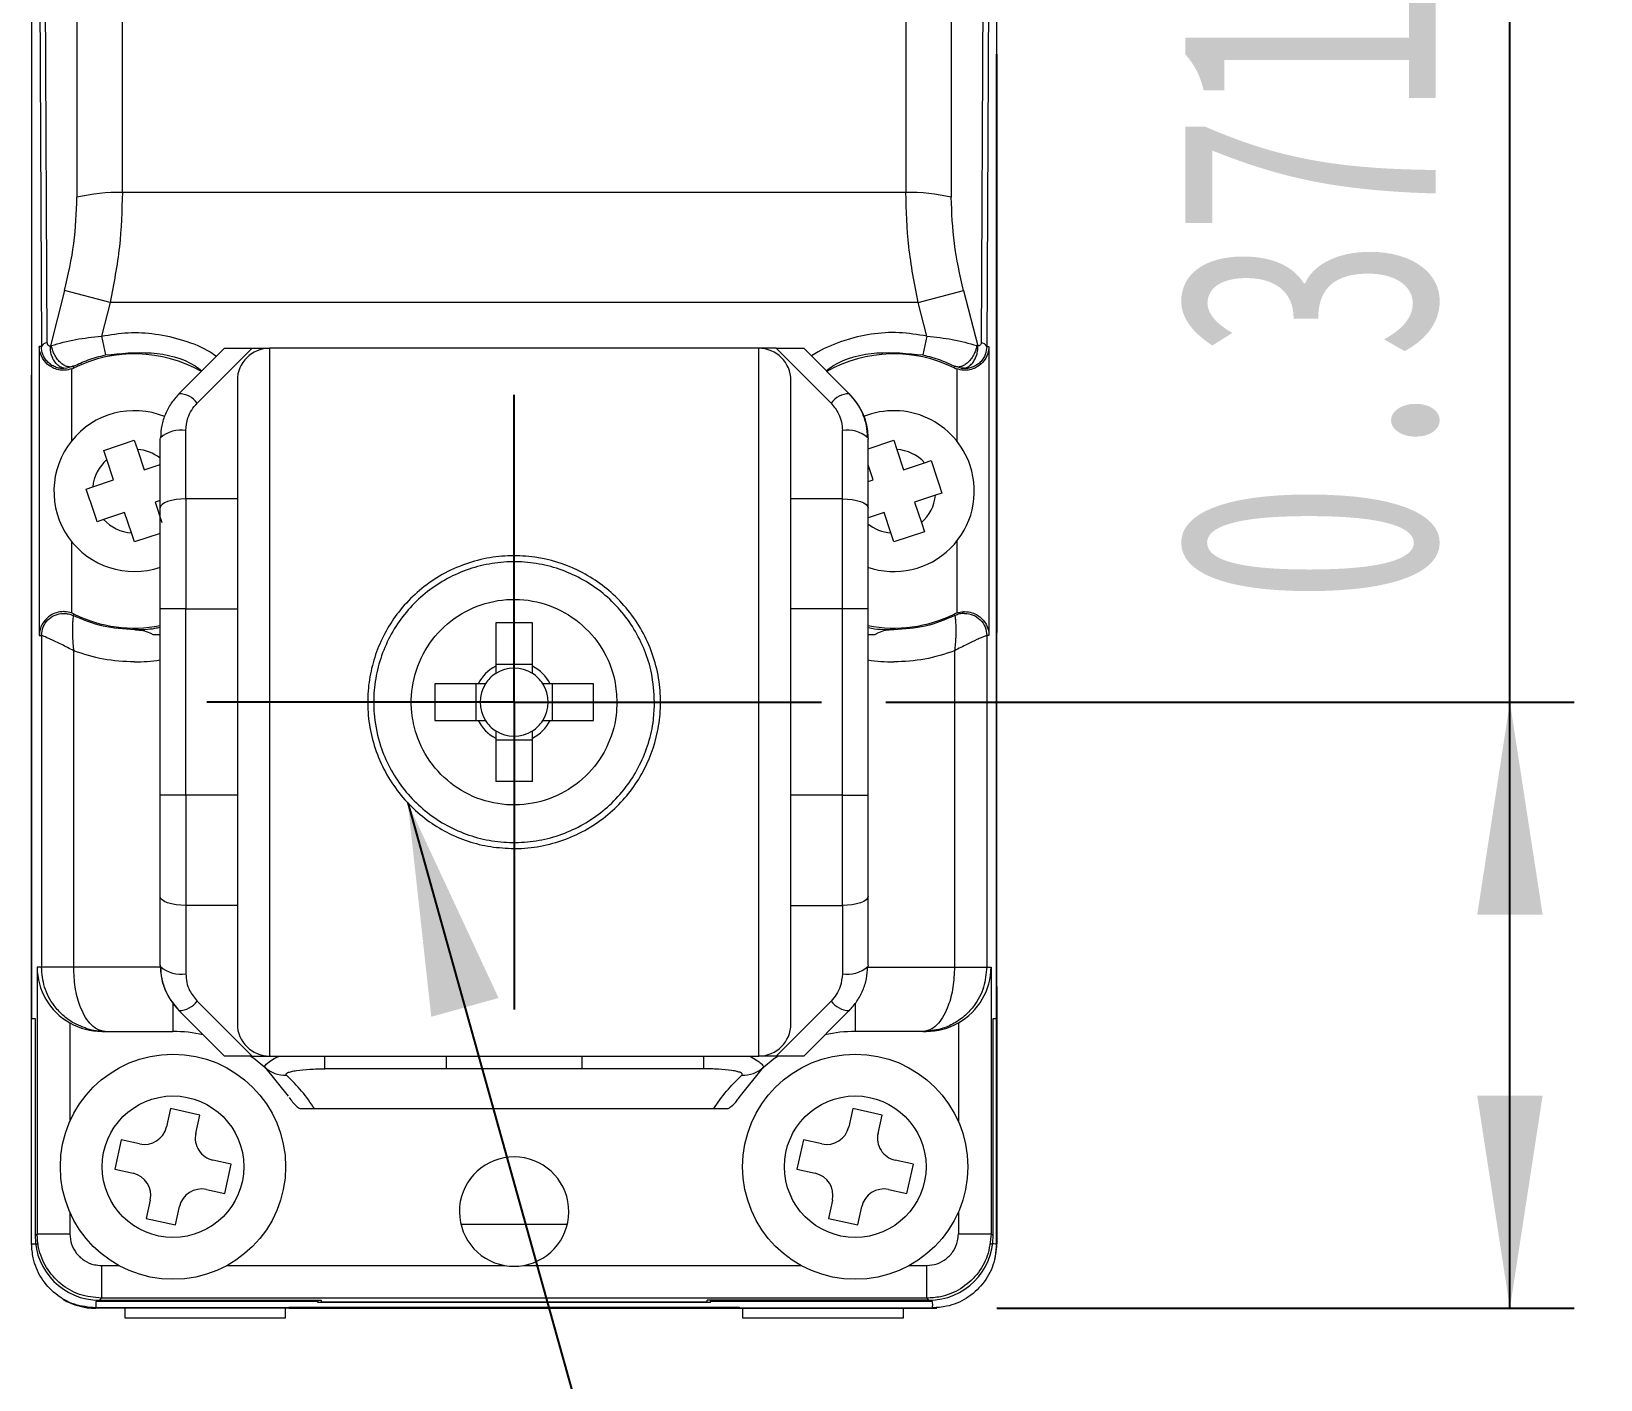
# Paper-space layout '시트2-ENG' of a CAD drawing. Header units: inches. Extents: x 0.2 to 16.3, y 0.2 to 11.5.
# Drawn here: x 1.927 to 2.887, y 6.693 to 7.518 of the extents above; entities that cross this region are included whole.
import ezdxf

# ---------------------------------------------------------------- set-up
doc = ezdxf.new("R2010")
doc.units = ezdxf.units.IN
doc.header["$MEASUREMENT"] = 0
doc.linetypes.add('CENTERX2', pattern=[0.8, 0.5, -0.1, 0.1, -0.1])
doc.layers.add('CENTER_LINE', color=7, linetype='CENTERX2')
doc.styles.add('SLDTEXTSTYLE0', font='TXT', dxfattribs={"width": 0.7})
doc.dimstyles.new('SLDDIMSTYLE10', dxfattribs={"dimtxt": 0.15748, "dimasz": 0.13, "dimexe": 0, "dimexo": 0.0625, "dimgap": 0.03937, "dimtad": 0, "dimtih": 1, "dimtoh": 1, "dimdec": 3, "dimrnd": 1e-09, "dimdsep": 46, "dimtxsty": 'SLDTEXTSTYLE0', "dimsah": 1, "dimcen": 0, "dimadec": 0, "dimazin": 2, "dimtol": 1, "dimtp": 0.003937, "dimtm": 0.003937, "dimtfac": 1, "dimtdec": 3, "dimtmove": 0, "dimatfit": 3, "dimfxl": 1, "dimfrac": 2, "dimtolj": 1, "dimarcsym": 0})
doc.dimstyles.new('SLDDIMSTYLE2', dxfattribs={"dimtxt": 0.15748, "dimasz": 0.13, "dimexe": 0, "dimexo": 0.0625, "dimgap": 0.03937, "dimtad": 1, "dimdec": 3, "dimrnd": 1e-09, "dimdsep": 46, "dimtxsty": 'SLDTEXTSTYLE0', "dimsah": 1, "dimcen": 0.09, "dimadec": 0, "dimazin": 2, "dimtfac": 1, "dimtdec": 3, "dimtofl": 0, "dimtmove": 0, "dimatfit": 3, "dimfxl": 1, "dimfrac": 2, "dimtolj": 1, "dimtzin": 12, "dimarcsym": 0})
doc.dimstyles.new('SLDDIMSTYLE7', dxfattribs={"dimtxt": 0.18, "dimasz": 0.13, "dimexe": 0, "dimexo": 0.0625, "dimgap": 0, "dimtad": 0, "dimtih": 1, "dimtoh": 1, "dimdec": 0, "dimrnd": 1e-09, "dimzin": 0, "dimdsep": 46, "dimtxsty": 'Standard', "dimsah": 1, "dimcen": 0.09, "dimadec": 0, "dimazin": 0, "dimtfac": 0.13, "dimtdec": 0, "dimtofl": 0, "dimtmove": 0, "dimatfit": 3, "dimfxl": 1, "dimfrac": 2, "dimtolj": 1, "dimtzin": 0, "dimarcsym": 0})

# ---------------------------------------------------------------- blocks, each defined once
blk = doc.blocks.new('_D_30')
at = {"layer": 'CENTER_LINE'}
for p, q in [((4.1395, 8.77803), (2.36289, 8.77803)), ((4.32366, 7.1763), (4.1395, 8.77803)), ((4.3394, 7.03941), (4.32366, 7.1763)), ((4.3394, 7.03941), (4.36796, 6.79105))]:
    blk.add_line(p, q, dxfattribs=at)
for points in [[(4.32366, 7.1763), (4.32868, 7.30774), (4.28894, 7.30317)], [(4.3394, 7.03941), (4.33438, 6.90798), (4.37412, 6.91255)]]:
    blk.add_solid(points, dxfattribs=at)
at = {"layer": 'CENTER_LINE', "attachment_point": 1, "style": 'SLDTEXTSTYLE0'}
for s, insert, char_height in [('%%c', (2.36289, 8.98103), 0.15748), ('0.138', (2.53722, 8.98103), 0.15748), ('HOLE', (3.58532, 8.98103), 0.15748), ('±0.004', (3.08118, 8.92794), 0.110236)]:
    blk.add_mtext(s, dxfattribs=dict(at, insert=insert, char_height=char_height))
blk = doc.blocks.new('_D_42')
at = {"layer": 'CENTER_LINE'}
for p, q in [((2.83118, 7.10786), (2.83118, 7.6508)), ((2.44942, 7.10786), (2.87055, 7.10786)), ((2.83118, 6.73699), (2.83118, 7.10786)), ((2.51733, 6.73699), (2.87055, 6.73699))]:
    blk.add_line(p, q, dxfattribs=at)
for points in [[(2.83118, 7.10786), (2.81118, 6.97786), (2.85118, 6.97786)], [(2.83118, 6.73699), (2.85118, 6.86699), (2.81118, 6.86699)]]:
    blk.add_solid(points, dxfattribs=at)
at = {"layer": 'CENTER_LINE', "insert": (2.62818, 7.16786), "char_height": 0.15748, "attachment_point": 1, "rotation": 90, "style": 'SLDTEXTSTYLE0'}
blk.add_mtext('0.371', dxfattribs=at)
blk = doc.blocks.new('SW_CENTERMARKSYMBOL_10')
at = {"layer": 'CENTER_LINE', "color": 0}
for p, q in [((0, 0.09843), (0, 0.18799)), ((0, 0), (0, 0.09843)), ((-0.09843, 0), (-0.18799, 0)), ((0, 0), (-0.09843, 0)), ((0, 0), (0, -0.09843)), ((0, 0), (0.09843, 0)), ((0.09843, 0), (0.18799, 0)), ((0, -0.09843), (0, -0.18799))]:
    blk.add_line(p, q, dxfattribs=at)

psp = doc.layouts.new('시트2-ENG')

# ---------------------------------------------------------------- linework, layer by layer
at = {"color": 7, "linetype": 'Continuous', "lineweight": 18}
for p, q in [((1.92678, 7.74495), (1.92678, 7.30795)), ((1.92712, 6.91425), (1.92712, 7.65038)), ((1.98246, 7.41973), (1.98246, 7.6538)), ((2.46165, 7.65379), (2.46165, 7.41973)), ((1.9314, 7.64259), (1.93291, 7.32547)), ((1.93637, 7.32763), (1.93487, 7.6447)), ((1.9546, 7.64979), (1.95462, 7.41674)), ((2.4895, 7.64979), (2.48949, 7.41674)), ((2.50924, 7.6447), (2.50774, 7.32763)), ((2.51271, 7.64259), (2.5112, 7.32547)), ((2.51733, 7.50431), (2.51733, 7.57283)), ((2.51733, 7.50431), (2.51712, 7.50431)), ((2.51712, 6.91425), (2.51712, 7.50431)), ((2.51733, 7.50431), (2.51733, 7.30795)), ((2.46165, 7.41973), (1.98246, 7.41973)), ((1.9471, 7.35968), (1.93837, 7.32595)), ((1.97494, 7.35248), (1.9471, 7.35968)), ((2.46916, 7.35248), (2.497, 7.35968)), ((2.497, 7.35968), (2.50573, 7.32595)), ((1.97494, 7.35248), (1.9696, 7.33183)), ((2.46916, 7.35248), (1.97494, 7.35248)), ((2.47451, 7.33183), (2.46916, 7.35248)), ((1.93291, 7.32547), (1.93159, 7.32547)), ((1.93159, 7.32547), (1.93159, 7.14869)), ((1.93837, 7.32595), (1.93904, 7.32606)), ((1.9696, 7.33183), (1.97206, 7.32028)), ((2.04489, 7.32439), (2.01705, 7.29655)), ((2.02819, 7.2908), (2.06177, 7.32439)), ((2.04489, 7.32439), (2.06177, 7.32439)), ((2.06177, 7.32439), (2.07245, 7.32439)), ((2.07245, 7.32439), (2.07245, 6.89132)), ((2.37166, 7.32439), (2.07245, 7.32439)), ((2.37166, 6.89132), (2.37166, 7.32439)), ((2.38233, 7.32439), (2.37166, 7.32439)), ((2.41592, 7.2908), (2.38233, 7.32439)), ((2.38233, 7.32439), (2.39922, 7.32439)), ((2.39922, 7.32439), (2.42706, 7.29655)), ((2.47451, 7.33183), (2.47205, 7.32028)), ((2.50573, 7.32595), (2.50507, 7.32606)), ((2.5112, 7.32547), (2.51251, 7.32547)), ((2.51251, 7.32547), (2.51251, 7.14869)), ((1.92678, 7.30795), (1.92712, 7.30795)), ((1.92678, 7.15038), (1.92678, 7.30786)), ((1.92678, 7.30786), (1.92712, 7.30786)), ((1.95241, 7.31334), (1.94854, 7.31211)), ((1.95286, 7.31242), (1.95241, 7.31334)), ((2.4917, 7.31334), (2.49125, 7.31242)), ((2.49557, 7.31211), (2.4917, 7.31334)), ((2.51712, 7.30795), (2.51733, 7.30795)), ((2.51712, 7.30786), (2.51733, 7.30786)), ((2.51733, 7.30786), (2.51733, 7.15038)), ((1.92678, 7.1485), (1.92678, 7.30401)), ((1.92678, 7.30401), (1.92712, 7.30401)), ((2.51733, 7.30401), (2.51712, 7.30401)), ((2.51733, 7.1485), (2.51733, 7.30401)), ((1.97105, 7.26186), (1.98971, 7.26812)), ((1.98971, 7.26812), (1.99159, 7.26252)), ((2.00552, 7.26871), (2.00577, 7.26967)), ((2.00552, 7.22681), (2.00552, 7.26871)), ((2.02127, 7.2322), (2.02127, 7.2741)), ((2.42284, 7.2322), (2.42284, 7.2741)), ((2.43834, 7.26967), (2.43859, 7.26871)), ((2.43859, 7.22681), (2.43859, 7.26871)), ((2.43859, 7.26285), (2.45428, 7.26812)), ((2.45428, 7.26812), (2.45616, 7.26252)), ((1.97293, 7.25626), (1.97105, 7.26186)), ((1.99159, 7.26252), (1.99576, 7.25009)), ((2.45616, 7.26252), (2.46033, 7.25009)), ((1.9771, 7.24383), (1.97293, 7.25626)), ((1.99576, 7.25009), (2.00552, 7.25336)), ((2.44166, 7.24383), (2.43859, 7.25299)), ((2.46033, 7.25009), (2.47312, 7.25438)), ((2.47312, 7.25438), (2.47709, 7.25571)), ((1.96033, 7.23821), (1.96431, 7.23954)), ((1.96431, 7.23954), (1.9771, 7.24383)), ((2.43859, 7.2428), (2.44166, 7.24383)), ((2.00552, 7.23119), (2.00244, 7.23015)), ((2.00244, 7.23015), (2.00661, 7.21772)), ((2.02127, 7.2322), (2.02127, 7.16487)), ((2.05276, 7.2322), (2.02127, 7.2322)), ((2.42284, 7.2322), (2.39135, 7.2322)), ((2.42284, 7.16487), (2.42284, 7.2322)), ((2.4798, 7.23444), (2.46701, 7.23015)), ((2.46701, 7.23015), (2.47118, 7.21772)), ((2.48377, 7.23578), (2.4798, 7.23444)), ((1.97099, 7.21961), (1.96702, 7.21827)), ((1.98378, 7.2239), (1.97099, 7.21961)), ((1.98795, 7.21147), (1.98378, 7.2239)), ((2.44835, 7.2239), (2.43859, 7.22062)), ((2.45252, 7.21147), (2.44835, 7.2239)), ((1.98983, 7.20587), (1.98795, 7.21147)), ((2.00552, 7.21113), (1.98983, 7.20587)), ((2.45439, 7.20587), (2.45252, 7.21147)), ((2.47306, 7.21213), (2.45439, 7.20587)), ((2.47118, 7.21772), (2.47306, 7.21213)), ((1.9524, 7.16081), (1.95286, 7.16174)), ((2.02127, 7.16487), (2.00552, 7.16487)), ((2.00552, 7.05085), (2.00552, 7.16487)), ((2.02127, 7.05085), (2.02127, 7.16487)), ((2.02127, 7.16487), (2.05276, 7.16487)), ((2.42284, 7.16487), (2.39135, 7.16487)), ((2.43859, 7.16487), (2.42284, 7.16487)), ((2.42284, 7.05085), (2.42284, 7.16487)), ((2.43859, 7.05085), (2.43859, 7.16487)), ((2.49125, 7.16174), (2.49171, 7.16081)), ((1.99038, 7.15215), (1.98977, 7.15215)), ((2.21079, 7.15639), (2.21079, 7.12982)), ((2.23331, 7.15639), (2.21079, 7.15639)), ((2.23331, 7.12982), (2.23331, 7.15639)), ((2.45434, 7.15215), (2.45373, 7.15215)), ((1.92678, 6.9359), (1.92678, 7.1485)), ((1.93159, 7.14869), (1.93297, 7.14869)), ((1.93297, 7.14869), (1.93297, 6.94574)), ((2.00114, 7.1492), (2.00552, 7.1492)), ((2.43859, 7.1492), (2.44297, 7.1492)), ((2.51114, 7.14869), (2.51114, 6.94574)), ((2.51251, 7.14869), (2.51114, 7.14869)), ((2.51733, 6.9359), (2.51733, 7.1485)), ((1.95265, 6.94574), (1.95265, 7.13927)), ((2.49144, 7.13927), (2.49146, 6.94574)), ((2.21079, 7.13116), (2.23331, 7.13116)), ((2.20009, 7.11912), (2.17352, 7.11912)), ((2.17352, 7.11912), (2.17352, 7.0966)), ((2.19875, 7.0966), (2.19875, 7.11912)), ((2.27059, 7.11912), (2.24402, 7.11912)), ((2.24536, 7.11912), (2.24536, 7.0966)), ((2.27059, 7.0966), (2.27059, 7.11912)), ((2.17352, 7.0966), (2.20009, 7.0966)), ((2.24402, 7.0966), (2.27059, 7.0966)), ((2.21079, 7.08589), (2.21079, 7.05933)), ((2.23331, 7.08455), (2.21079, 7.08455)), ((2.23331, 7.05933), (2.23331, 7.08589)), ((2.23331, 7.05933), (2.21079, 7.05933)), ((2.02127, 7.05085), (2.00552, 7.05085)), ((2.02127, 7.05085), (2.02127, 6.98352)), ((2.05276, 7.05085), (2.02127, 7.05085)), ((2.42284, 7.05085), (2.39135, 7.05085)), ((2.42284, 6.98352), (2.42284, 7.05085)), ((2.42284, 7.05085), (2.43859, 7.05085)), ((2.00552, 6.947), (2.00552, 6.9889)), ((2.43859, 6.947), (2.43859, 6.9889)), ((2.05276, 6.98352), (2.02127, 6.98352)), ((2.02127, 6.98352), (2.02127, 6.94161)), ((2.39135, 6.98352), (2.42284, 6.98352)), ((2.42284, 6.98352), (2.42284, 6.94161)), ((1.93297, 6.94574), (1.93028, 6.94574)), ((1.93028, 6.94574), (1.93028, 6.78251)), ((2.00577, 6.94604), (2.00552, 6.947)), ((2.43859, 6.947), (2.43834, 6.94604)), ((2.49146, 6.94574), (2.51114, 6.94574)), ((2.51114, 6.94574), (2.51382, 6.94574)), ((2.51382, 6.94574), (2.51382, 6.78251)), ((1.92678, 6.9359), (1.92678, 6.93384)), ((1.92678, 6.9359), (1.92692, 6.9359)), ((1.92692, 6.93384), (1.92678, 6.93384)), ((1.92678, 6.77636), (1.92678, 6.93384)), ((1.92692, 6.77645), (1.92692, 6.9359)), ((2.51719, 6.9359), (2.51733, 6.9359)), ((2.51719, 6.77645), (2.51719, 6.9359)), ((2.51719, 6.93384), (2.51733, 6.93384)), ((2.51733, 6.93384), (2.51733, 6.9359)), ((2.51733, 6.93384), (2.51733, 6.77636)), ((2.06177, 6.89132), (2.02819, 6.92491)), ((2.41592, 6.92491), (2.38233, 6.89132)), ((1.92712, 6.91425), (1.92905, 6.91425)), ((1.92905, 6.91425), (1.92905, 6.78127)), ((1.95031, 6.91165), (1.95031, 6.85131)), ((2.01705, 6.91916), (2.04489, 6.89132)), ((2.39922, 6.89132), (2.42706, 6.91916)), ((2.4938, 6.91165), (2.4938, 6.85131)), ((2.51506, 6.91425), (2.51712, 6.91425)), ((2.51506, 6.78127), (2.51506, 6.91425)), ((1.97, 6.90637), (1.972, 6.90637)), ((1.972, 6.90637), (2.01339, 6.90637)), ((2.47211, 6.90637), (2.43072, 6.90637)), ((2.47211, 6.90637), (2.47411, 6.90637)), ((2.06177, 6.89132), (2.04489, 6.89132)), ((2.06177, 6.89132), (2.07245, 6.89132)), ((2.06949, 6.88443), (2.08377, 6.8668)), ((2.07245, 6.89132), (2.37166, 6.89132)), ((2.18072, 6.88352), (2.10631, 6.88352)), ((2.18072, 6.88352), (2.18072, 6.89132)), ((2.26339, 6.88352), (2.18072, 6.88352)), ((2.26339, 6.89132), (2.26339, 6.88352)), ((2.3378, 6.88352), (2.26339, 6.88352)), ((2.35967, 6.86598), (2.37462, 6.88443)), ((2.38233, 6.89132), (2.37166, 6.89132)), ((2.39922, 6.89132), (2.38233, 6.89132)), ((2.01189, 6.85923), (2.0094, 6.84802)), ((2.02983, 6.85524), (2.01189, 6.85923)), ((2.02734, 6.84403), (2.02983, 6.85524)), ((2.09989, 6.85913), (2.34421, 6.85913)), ((2.42921, 6.85923), (2.42673, 6.84802)), ((2.44715, 6.85524), (2.42921, 6.85923)), ((2.44466, 6.84403), (2.44715, 6.85524)), ((1.98175, 6.84004), (1.97777, 6.8221)), ((1.99296, 6.83755), (1.98175, 6.84004)), ((2.39908, 6.84004), (2.39509, 6.8221)), ((2.41029, 6.83755), (2.39908, 6.84004)), ((2.04901, 6.82511), (2.0378, 6.8276)), ((2.04503, 6.80717), (2.04901, 6.82511)), ((2.46634, 6.82511), (2.45513, 6.8276)), ((2.46235, 6.80717), (2.46634, 6.82511)), ((1.97777, 6.8221), (1.98898, 6.81961)), ((2.39509, 6.8221), (2.4063, 6.81961)), ((2.03382, 6.80966), (2.04503, 6.80717)), ((2.45114, 6.80966), (2.46235, 6.80717)), ((1.99945, 6.80318), (1.99696, 6.79197)), ((2.01489, 6.78798), (2.01738, 6.79919)), ((2.41677, 6.80318), (2.41428, 6.79197)), ((2.43222, 6.78798), (2.43471, 6.79919)), ((1.95031, 6.7959), (1.95031, 6.78251)), ((1.99696, 6.79197), (2.01489, 6.78798)), ((2.25456, 6.78817), (2.18955, 6.78817)), ((2.41428, 6.79197), (2.43222, 6.78798)), ((2.4938, 6.7959), (2.4938, 6.78251)), ((1.93028, 6.78251), (1.92905, 6.78127)), ((1.93028, 6.78251), (1.95031, 6.78251)), ((2.4938, 6.78251), (2.51382, 6.78251)), ((2.51382, 6.78251), (2.51506, 6.78127)), ((1.92678, 6.77636), (1.92682, 6.77464)), ((1.96965, 6.76318), (1.9803, 6.76318)), ((1.96965, 6.76318), (1.96965, 6.74315)), ((2.04649, 6.76318), (2.21626, 6.76318)), ((2.22785, 6.76318), (2.39762, 6.76318)), ((2.46381, 6.76318), (2.47446, 6.76318)), ((2.47446, 6.74315), (2.47446, 6.76318)), ((2.10198, 6.74107), (1.96615, 6.74107)), ((1.96965, 6.74315), (1.96841, 6.74191)), ((1.96841, 6.74191), (2.10394, 6.74191)), ((2.47446, 6.74315), (1.96965, 6.74315)), ((2.10198, 6.74191), (2.10198, 6.74107)), ((2.10198, 6.74059), (2.10198, 6.74107)), ((2.34213, 6.74059), (2.10198, 6.74059)), ((2.10394, 6.74191), (2.10394, 6.74102)), ((2.10394, 6.74102), (2.34016, 6.74102)), ((2.4757, 6.74191), (2.34016, 6.74191)), ((2.34016, 6.74102), (2.34016, 6.74191)), ((2.34213, 6.74191), (2.34213, 6.74107)), ((2.34213, 6.74059), (2.34213, 6.74107)), ((2.47796, 6.74107), (2.34213, 6.74107)), ((2.47446, 6.74315), (2.4757, 6.74191)), ((2.08426, 6.73722), (1.96615, 6.73722)), ((2.08426, 6.73699), (1.96615, 6.73699)), ((1.98387, 6.73699), (1.98387, 6.73109)), ((1.98387, 6.73109), (2.08229, 6.73109)), ((2.08229, 6.73109), (2.08229, 6.73699)), ((2.08426, 6.73771), (2.35985, 6.73771)), ((2.08426, 6.73722), (2.08426, 6.73771)), ((2.08426, 6.73722), (2.08426, 6.73699)), ((2.08426, 6.73699), (2.08623, 6.73699)), ((2.08623, 6.73699), (2.08623, 6.73771)), ((2.08623, 6.73699), (2.35788, 6.73699)), ((2.35788, 6.73699), (2.35788, 6.73771)), ((2.35788, 6.73699), (2.35985, 6.73699)), ((2.35985, 6.73722), (2.35985, 6.73771)), ((2.35985, 6.73699), (2.35985, 6.73722)), ((2.35985, 6.73722), (2.47796, 6.73722)), ((2.35985, 6.73699), (2.47796, 6.73699)), ((2.36182, 6.73699), (2.36182, 6.73109)), ((2.36182, 6.73109), (2.46024, 6.73109)), ((2.46024, 6.73109), (2.46024, 6.73699)), ((2.47796, 6.73699), (2.48057, 6.73708))]:
    psp.add_line(p, q, dxfattribs=at)
at = {"color": 8, "linetype": 'Continuous', "lineweight": 18}
for p, q in [((1.94854, 7.31211), (1.94665, 7.31202)), ((1.95128, 7.31176), (1.95128, 7.26765)), ((2.49283, 7.31176), (2.49283, 7.26765)), ((2.49746, 7.31212), (2.49557, 7.31211)), ((1.95128, 7.20633), (1.95128, 7.16241)), ((2.49283, 7.20633), (2.49283, 7.16241)), ((2.00568, 6.94574), (1.95265, 6.94574)), ((2.43831, 6.94574), (2.49146, 6.94574)), ((2.01339, 6.92319), (2.01339, 6.90637)), ((2.43072, 6.9232), (2.43072, 6.90637)), ((2.10631, 6.88352), (2.10631, 6.89132)), ((2.3378, 6.89132), (2.3378, 6.88352))]:
    psp.add_line(p, q, dxfattribs=at)
at = {"color": 7, "linetype": 'Continuous', "lineweight": 18, "flags": 128}
for points in [[(2.02127, 7.2322), (2.01819, 7.23209), (2.01524, 7.23179), (2.01252, 7.23129), (2.01013, 7.23062), (2.00817, 7.2298), (2.00672, 7.22887), (2.00582, 7.22786), (2.00552, 7.22681)], [(2.42284, 7.2322), (2.42591, 7.23209), (2.42887, 7.23179), (2.43159, 7.23129), (2.43398, 7.23062), (2.43594, 7.2298), (2.43739, 7.22887), (2.43829, 7.22786), (2.43859, 7.22681)], [(2.02127, 6.98352), (2.01819, 6.98362), (2.01524, 6.98393), (2.01252, 6.98443), (2.01013, 6.9851), (2.00817, 6.98591), (2.00672, 6.98684), (2.00582, 6.98785), (2.00552, 6.9889)], [(2.43859, 6.9889), (2.43829, 6.98785), (2.43739, 6.98684), (2.43594, 6.98591), (2.43398, 6.9851), (2.43159, 6.98443), (2.42887, 6.98393), (2.42591, 6.98362), (2.42284, 6.98352)], [(2.06095, 6.89132), (2.06359, 6.88939), (2.06949, 6.88443)], [(2.37462, 6.88443), (2.38051, 6.88939), (2.38315, 6.89132)], [(2.51606, 6.76644), (2.51657, 6.76868), (2.51733, 6.77636)]]:
    psp.add_lwpolyline(points, dxfattribs=at)
at = {"color": 7, "linetype": 'Continuous', "lineweight": 18}
for centre, radius in [((2.01339, 6.82361), 0.0689), ((2.43072, 6.82361), 0.0689), ((2.01339, 6.82361), 0.04331), ((2.43072, 6.82361), 0.04331)]:
    psp.add_circle(centre, radius, dxfattribs=at)
for centre, radius, start, end in [((1.98087, 7.3032), 0.11654, 89.21959, 103.01862), ((2.46324, 7.3032), 0.11654, 76.98138, 90.78041), ((1.93657, 7.32345), 0.00419, 92.8684, 151.15593), ((2.07245, 7.30471), 0.01969, 90, 180), ((2.37166, 7.30471), 0.01969, 0, 90), ((2.50753, 7.32345), 0.00419, 28.84509, 87.13117), ((1.98977, 7.23708), 0.08389, 60.74455, 116.10388), ((2.45434, 7.23708), 0.08389, 63.89612, 119.25545), ((1.94646, 7.32547), 0.01453, 289.34492, 296.10388), ((2.49764, 7.32547), 0.01453, 243.89612, 250.65508), ((2.01683, 7.28246), 0.01409, 36.29518, 89.08926), ((2.42728, 7.28246), 0.01409, 90.91074, 143.70482), ((1.98977, 7.23699), 0.04921, 67.82019, 288.83489), ((2.45434, 7.23699), 0.04921, 18.5391, 112.09814), ((2.45434, 7.23699), 0.02559, 42.79227, 85.91924), ((1.98977, 7.23699), 0.02559, 131.15897, 174.28594), ((2.45434, 7.23699), 0.04921, 250.96461, 18.5391), ((2.45434, 7.23699), 0.02559, 311.15897, 354.28594), ((1.98977, 7.23699), 0.02559, 222.79227, 265.91924), ((1.94646, 7.14869), 0.01453, 63.89612, 70.65508), ((1.98977, 7.23708), 0.08389, 243.89612, 280.81935), ((2.45434, 7.23708), 0.08389, 259.18065, 296.10388), ((2.49764, 7.14869), 0.01453, 109.34492, 116.10388), ((2.22205, 7.10786), 0.02468, 117.14285, 152.85715), ((2.22205, 7.10786), 0.02086, 122.66461, 147.33539), ((2.22205, 7.10786), 0.02086, 57.33539, 122.66461), ((2.22205, 7.10786), 0.02468, 27.14285, 62.85715), ((2.22205, 7.10786), 0.02086, 32.66461, 57.33539), ((2.22205, 7.10786), 0.02086, 147.33539, 212.66461), ((2.22205, 7.10786), 0.02086, 327.33539, 32.66461), ((2.22205, 7.10786), 0.02468, 207.14285, 242.85715), ((2.22205, 7.10786), 0.02086, 212.66461, 237.33539), ((2.22205, 7.10786), 0.02468, 297.14285, 332.85715), ((2.22205, 7.10786), 0.02086, 302.66461, 327.33539), ((2.22205, 7.10786), 0.02086, 237.33539, 302.66461), ((2.01683, 6.93325), 0.01409, 270.91075, 323.70482), ((2.42728, 6.93325), 0.01409, 216.29518, 269.08926), ((2.01339, 6.82369), 0.08268, 77.03081, 90), ((2.07245, 6.91101), 0.01969, 180, 270), ((2.37166, 6.91101), 0.01969, 270, 0), ((2.43072, 6.82369), 0.08268, 90, 102.96919), ((2.08199, 6.89805), 0.01849, 227.47679, 272.6664), ((2.36212, 6.89805), 0.01849, 267.3336, 312.52321), ((1.99595, 6.851), 0.01378, 257.48214, 347.48214), ((2.04079, 6.84105), 0.01378, 167.48214, 257.48214), ((2.41327, 6.851), 0.01378, 257.48214, 347.48214), ((2.45811, 6.84105), 0.01378, 167.48214, 257.48214), ((2.22205, 6.79614), 0.03346, 279.97078, 260.02922), ((1.98599, 6.80616), 0.01378, 347.48214, 77.48214), ((2.40332, 6.80616), 0.01378, 347.48214, 77.48214), ((2.03083, 6.79621), 0.01378, 77.48214, 167.48214), ((2.44816, 6.79621), 0.01378, 77.48214, 167.48214), ((2.22205, 6.79614), 0.03346, 260.02922, 279.97078), ((1.96615, 6.77636), 0.03937, 239.39534, 270)]:
    psp.add_arc(centre, radius, start, end, dxfattribs=at)
at = {"color": 8, "linetype": 'Continuous', "lineweight": 18}
for centre, radius, start, end in [((2.01822, 7.25543), 0.01892, 80.74286, 131.15985), ((2.42589, 7.25542), 0.01892, 48.84453, 99.25563), ((1.98977, 7.23699), 0.02559, 52.02013, 85.91924), ((2.45434, 7.23699), 0.02559, 231.34703, 265.91924), ((1.98977, 7.23708), 0.10461, 270, 278.65799), ((2.45434, 7.23708), 0.10461, 261.34201, 270), ((2.01822, 6.96029), 0.01892, 228.84453, 279.25563), ((2.42589, 6.96029), 0.01892, 260.74286, 311.15985)]:
    psp.add_arc(centre, radius, start, end, dxfattribs=at)
at = {"color": 7, "linetype": 'Continuous', "lineweight": 18}
for centre, major_axis, ratio, start_param, end_param in [((1.97035, 6.94574), (0.04006, 0), 0.982697, 3.141593, 4.188702), ((2.47376, 6.94574), (0.04006, 0), 0.982697, 5.236076, 6.283185), ((1.97, 6.94574), (-0.03938, 0), 0.999848, 1.04711, 1.570796), ((2.47411, 6.94574), (-0.03938, 0), 0.999848, 1.570796, 2.094483), ((1.96842, 6.78129), (0.02785, 0.02785), 0.999695, 2.356347, 3.926839), ((2.47569, 6.78129), (0.02785, -0.02785), 0.999695, 5.497939, 7.068431)]:
    psp.add_ellipse(centre, major_axis=major_axis, ratio=ratio, start_param=start_param, end_param=end_param, dxfattribs=at)
for points, knots in [([(1.9471, 7.35968), (1.94929, 7.36928), (1.95364, 7.38831), (1.95429, 7.40732), (1.95462, 7.41674)], [0, 0, 0, 0, 0.504154, 1, 1, 1, 1]), ([(1.98246, 7.41973), (1.98213, 7.40866), (1.98148, 7.38634), (1.97713, 7.36383), (1.97494, 7.35248)], [0, 0, 0, 0, 0.495576, 1, 1, 1, 1]), ([(2.46916, 7.35248), (2.46697, 7.36383), (2.46263, 7.38634), (2.46198, 7.40866), (2.46165, 7.41973)], [0, 0, 0, 0, 0.504417, 1, 1, 1, 1]), ([(2.497, 7.35968), (2.49481, 7.36928), (2.49047, 7.38831), (2.48981, 7.40732), (2.48949, 7.41674)], [0, 0, 0, 0, 0.504153, 1, 1, 1, 1]), ([(1.95128, 7.31176), (1.94994, 7.31141), (1.94726, 7.31071), (1.94321, 7.31111), (1.93902, 7.31261), (1.93478, 7.31593), (1.93221, 7.32054), (1.93163, 7.32399), (1.9316, 7.32543), (1.93159, 7.32547)], [0, 0, 0, 0, 0.117763, 0.235394, 0.357437, 0.547783, 0.812584, 0.994967, 1, 1, 1, 1]), ([(1.94665, 7.31202), (1.94631, 7.312), (1.94499, 7.3119), (1.9427, 7.31239), (1.93997, 7.31347), (1.93754, 7.31514), (1.93554, 7.31728), (1.93405, 7.3198), (1.93309, 7.32257), (1.93297, 7.3245), (1.93291, 7.32547)], [0, 0, 0, 0, 0.048473, 0.185416, 0.322525, 0.459803, 0.595659, 0.730926, 0.865681, 1, 1, 1, 1]), ([(1.93637, 7.32763), (1.93638, 7.3275), (1.9364, 7.32723), (1.93658, 7.32674), (1.93698, 7.32626), (1.93762, 7.3259), (1.93812, 7.32593), (1.93837, 7.32595)], [0, 0, 0, 0, 0.105787, 0.213994, 0.459109, 0.727072, 1, 1, 1, 1]), ([(1.94854, 7.31211), (1.94796, 7.31209), (1.94676, 7.31203), (1.94486, 7.31266), (1.94296, 7.31391), (1.94123, 7.31579), (1.93983, 7.31816), (1.93888, 7.32079), (1.93837, 7.32344), (1.93837, 7.32513), (1.93837, 7.32595)], [0, 0, 0, 0, 0.1131826, 0.235918, 0.3659643, 0.5, 0.6340357, 0.764082, 0.8868174, 1, 1, 1, 1]), ([(1.93904, 7.32606), (1.94383, 7.32742), (1.95287, 7.32997), (1.96425, 7.33124), (1.9696, 7.33183)], [0, 0, 0, 0, 0.529808, 1, 1, 1, 1]), ([(1.95241, 7.31334), (1.95189, 7.31317), (1.9508, 7.3128), (1.94881, 7.31303), (1.94659, 7.31398), (1.94433, 7.31572), (1.94228, 7.31808), (1.94067, 7.32078), (1.93955, 7.3235), (1.9392, 7.32524), (1.93904, 7.32606)], [0, 0, 0, 0, 0.110626, 0.23271, 0.363836, 0.5, 0.636164, 0.76729, 0.889374, 1, 1, 1, 1]), ([(2.47451, 7.33183), (2.47987, 7.33124), (2.49125, 7.32997), (2.50029, 7.32741), (2.50507, 7.32606)], [0, 0, 0, 0, 0.470945, 1, 1, 1, 1]), ([(2.50507, 7.32606), (2.50491, 7.32524), (2.50456, 7.3235), (2.50344, 7.32078), (2.50183, 7.31808), (2.49978, 7.31572), (2.49752, 7.31398), (2.4953, 7.31303), (2.49331, 7.3128), (2.49222, 7.31317), (2.4917, 7.31334)], [0, 0, 0, 0, 0.110626, 0.23271, 0.363836, 0.5, 0.636164, 0.76729, 0.889374, 1, 1, 1, 1]), ([(2.51251, 7.32547), (2.51251, 7.32543), (2.51248, 7.32399), (2.51189, 7.32054), (2.50933, 7.31593), (2.50509, 7.31261), (2.5009, 7.31111), (2.49685, 7.31071), (2.49417, 7.31141), (2.49283, 7.31176)], [0, 0, 0, 0, 0.005034, 0.187416, 0.452217, 0.642563, 0.764606, 0.882237, 1, 1, 1, 1]), ([(2.49557, 7.31211), (2.49617, 7.31209), (2.49743, 7.31203), (2.49938, 7.31272), (2.50131, 7.31404), (2.50302, 7.31599), (2.50437, 7.31838), (2.50527, 7.32097), (2.50574, 7.32353), (2.50574, 7.32517), (2.50573, 7.32595)], [0, 0, 0, 0, 0.118146, 0.244995, 0.37775, 0.512674, 0.645653, 0.772913, 0.891593, 1, 1, 1, 1]), ([(2.5112, 7.32547), (2.51103, 7.3238), (2.51075, 7.3212), (2.50906, 7.318), (2.5073, 7.31584), (2.505, 7.31397), (2.50253, 7.31277), (2.4999, 7.312), (2.49828, 7.31208), (2.49746, 7.31212)], [0, 0, 0, 0, 0.2307557, 0.3608452, 0.5004499, 0.6194358, 0.7738277, 0.8853372, 1, 1, 1, 1]), ([(2.50774, 7.32763), (2.50773, 7.32749), (2.50771, 7.32722), (2.50753, 7.32673), (2.50712, 7.32626), (2.50648, 7.3259), (2.50598, 7.32593), (2.50573, 7.32595)], [0, 0, 0, 0, 0.107272, 0.216266, 0.463262, 0.73307, 1, 1, 1, 1]), ([(1.95241, 7.31334), (1.95527, 7.31469), (1.95955, 7.3167), (1.96659, 7.319), (1.97026, 7.31986), (1.97206, 7.32028)], [0, 0, 0, 0, 0.50598, 0.757681, 1, 1, 1, 1]), ([(1.97206, 7.32028), (1.98135, 7.32122), (1.99993, 7.3231), (2.02091, 7.31824), (2.02977, 7.31164), (2.03113, 7.31063)], [0, 0, 0, 0, 0.458726, 0.917452, 1, 1, 1, 1]), ([(2.41298, 7.31063), (2.41433, 7.31164), (2.4232, 7.31824), (2.44418, 7.3231), (2.46276, 7.32122), (2.47205, 7.32028)], [0, 0, 0, 0, 0.0825429, 0.5412716, 1, 1, 1, 1]), ([(2.47205, 7.32028), (2.47385, 7.31986), (2.47752, 7.319), (2.48456, 7.3167), (2.48884, 7.31469), (2.4917, 7.31334)], [0, 0, 0, 0, 0.2423835, 0.4941573, 1, 1, 1, 1]), ([(2.05276, 7.30471), (2.05276, 7.30405), (2.05276, 7.30274), (2.05276, 7.29352), (2.05276, 7.28295), (2.05276, 7.27282), (2.05276, 7.26092), (2.05276, 7.24277), (2.05276, 7.22171), (2.05276, 7.19856), (2.05276, 7.17894), (2.05276, 7.15694), (2.05276, 7.13259), (2.05276, 7.10377), (2.05276, 7.07074), (2.05276, 7.04048), (2.05276, 7.01715), (2.05276, 6.99983), (2.05276, 6.98351), (2.05276, 6.9634), (2.05276, 6.94629), (2.05276, 6.93277), (2.05276, 6.92384), (2.05276, 6.9167), (2.05276, 6.91188), (2.05276, 6.9113), (2.05276, 6.91101)], [0, 0, 0, 0, 0.059989, 0.119926, 0.152118, 0.184276, 0.217152, 0.249994, 0.315625, 0.347817, 0.379975, 0.420105, 0.4599, 0.5, 0.559981, 0.619927, 0.652118, 0.684276, 0.717153, 0.749995, 0.815626, 0.847817, 0.879975, 0.920082, 0.959877, 1, 1, 1, 1]), ([(2.39135, 6.91101), (2.39135, 6.9113), (2.39135, 6.91188), (2.39135, 6.9167), (2.39135, 6.92384), (2.39135, 6.93277), (2.39135, 6.94629), (2.39135, 6.9634), (2.39135, 6.98351), (2.39135, 6.99983), (2.39135, 7.01715), (2.39135, 7.04048), (2.39135, 7.07074), (2.39135, 7.10377), (2.39135, 7.13259), (2.39135, 7.15694), (2.39135, 7.17894), (2.39135, 7.19856), (2.39135, 7.22171), (2.39135, 7.24277), (2.39135, 7.26092), (2.39135, 7.27282), (2.39135, 7.28295), (2.39135, 7.29352), (2.39135, 7.30274), (2.39135, 7.30405), (2.39135, 7.30471)], [0, 0, 0, 0, 0.040123, 0.079918, 0.120025, 0.152183, 0.184374, 0.250005, 0.282847, 0.315724, 0.347882, 0.380073, 0.440019, 0.5, 0.5401, 0.579895, 0.620025, 0.652183, 0.684375, 0.750006, 0.782848, 0.815724, 0.847882, 0.880074, 0.940011, 1, 1, 1, 1]), ([(2.0172, 7.29668), (2.01549, 7.29477), (2.01208, 7.29097), (2.00857, 7.28424), (2.00626, 7.27709), (2.00593, 7.27214), (2.00577, 7.26967)], [0, 0, 0, 0, 0.251643, 0.501834, 0.751071, 1, 1, 1, 1]), ([(2.43834, 7.26967), (2.43817, 7.27216), (2.43784, 7.27714), (2.4355, 7.28433), (2.43196, 7.29109), (2.42851, 7.2949), (2.42678, 7.29681)], [0, 0, 0, 0, 0.249066, 0.498343, 0.748498, 1, 1, 1, 1]), ([(2.42706, 7.29655), (2.4299, 7.29309), (2.4343, 7.28772), (2.43788, 7.27797), (2.43833, 7.27213), (2.43859, 7.26871)], [0, 0, 0, 0, 0.430059, 0.666913, 1, 1, 1, 1]), ([(2.02127, 7.2741), (2.02152, 7.27672), (2.02195, 7.28109), (2.02465, 7.28675), (2.027, 7.28945), (2.02819, 7.2908)], [0, 0, 0, 0, 0.428724, 0.713281, 1, 1, 1, 1]), ([(2.41592, 7.2908), (2.41763, 7.28872), (2.42047, 7.28525), (2.42248, 7.27935), (2.42272, 7.27586), (2.42284, 7.2741)], [0, 0, 0, 0, 0.427559, 0.711619, 1, 1, 1, 1]), ([(2.22205, 7.01829), (2.21726, 7.01852), (2.20768, 7.01897), (2.19376, 7.0225), (2.18067, 7.02801), (2.16848, 7.03559), (2.15751, 7.04519), (2.14793, 7.05681), (2.14033, 7.07016), (2.13508, 7.08468), (2.13246, 7.09971), (2.13232, 7.11443), (2.13457, 7.12863), (2.14029, 7.14651), (2.15032, 7.16296), (2.16396, 7.17656), (2.1763, 7.18537), (2.19022, 7.19204), (2.20501, 7.19624), (2.22007, 7.19779), (2.23911, 7.19667), (2.26194, 7.18967), (2.28147, 7.17609), (2.29437, 7.1614), (2.30245, 7.14835), (2.30818, 7.13397), (2.31135, 7.11906), (2.31192, 7.10415), (2.30963, 7.08527), (2.30116, 7.06277), (2.28613, 7.04395), (2.27042, 7.03197), (2.25679, 7.02481), (2.24205, 7.02013), (2.23026, 7.01842), (2.22358, 7.01831), (2.22205, 7.01829)], [0, 0, 0, 0, 0.0252657, 0.0505384, 0.0757342, 0.1009384, 0.1275418, 0.1541438, 0.181885, 0.2096144, 0.2359152, 0.2622124, 0.2869272, 0.311648, 0.361695, 0.3885534, 0.4154092, 0.4431271, 0.4708306, 0.4967488, 0.5226658, 0.5710947, 0.6215877, 0.6489459, 0.6762973, 0.7037043, 0.7311008, 0.7566001, 0.7821008, 0.8311819, 0.882495, 0.9099687, 0.9374338, 0.9646982, 0.9919508, 1, 1, 1, 1]), ([(2.30794, 7.10786), (2.30781, 7.10423), (2.30749, 7.09577), (2.30457, 7.08273), (2.29923, 7.06922), (2.29162, 7.05682), (2.28209, 7.04585), (2.27081, 7.03667), (2.25818, 7.02948), (2.2445, 7.02455), (2.2302, 7.02194), (2.21566, 7.02181), (2.2013, 7.02408), (2.18754, 7.02878), (2.17474, 7.03568), (2.16331, 7.04466), (2.15351, 7.05541), (2.1457, 7.06767), (2.13955, 7.08215), (2.13625, 7.09759), (2.13595, 7.11332), (2.13806, 7.12771), (2.14261, 7.14152), (2.14937, 7.15439), (2.15823, 7.16592), (2.16887, 7.17583), (2.18105, 7.18377), (2.19437, 7.1896), (2.20849, 7.19306), (2.22298, 7.19416), (2.23746, 7.19275), (2.2515, 7.18899), (2.26469, 7.18287), (2.27669, 7.17467), (2.28711, 7.16453), (2.29573, 7.15281), (2.30217, 7.1398), (2.30693, 7.12475), (2.30758, 7.11389), (2.30794, 7.10786)], [0, 0, 0, 0, 0.020197, 0.047045, 0.073893, 0.10074, 0.127588, 0.154436, 0.181284, 0.208131, 0.234979, 0.261827, 0.288675, 0.315523, 0.34237, 0.369218, 0.396066, 0.422914, 0.449761, 0.483251, 0.510099, 0.536946, 0.563794, 0.590642, 0.61749, 0.644337, 0.671185, 0.698033, 0.724881, 0.751728, 0.778576, 0.805424, 0.832272, 0.85912, 0.885967, 0.912815, 0.939663, 0.966511, 1, 1, 1, 1]), ([(2.28495, 7.10786), (2.28468, 7.11227), (2.28396, 7.12373), (2.27671, 7.14125), (2.26265, 7.15748), (2.24392, 7.16812), (2.22275, 7.17196), (2.20149, 7.16857), (2.18255, 7.15834), (2.16807, 7.14242), (2.15967, 7.12261), (2.15848, 7.10378), (2.16237, 7.08559), (2.17115, 7.06889), (2.18691, 7.05425), (2.20664, 7.04563), (2.2281, 7.04404), (2.24888, 7.04964), (2.26666, 7.0618), (2.27933, 7.07915), (2.28447, 7.0955), (2.28485, 7.1052), (2.28495, 7.10786)], [0, 0, 0, 0, 0.033597, 0.087276, 0.140955, 0.194634, 0.248313, 0.301992, 0.355671, 0.40935, 0.46303, 0.516709, 0.550305, 0.603985, 0.657664, 0.711343, 0.765022, 0.818701, 0.87238, 0.926059, 0.979738, 1, 1, 1, 1]), ([(1.95128, 7.16241), (1.94996, 7.16276), (1.94836, 7.16319), (1.94521, 7.16328), (1.94194, 7.16277), (1.93758, 7.16066), (1.93355, 7.15664), (1.93187, 7.15225), (1.93161, 7.14938), (1.9316, 7.14873), (1.93159, 7.14869)], [0, 0, 0, 0, 0.11544, 0.141145, 0.277216, 0.412411, 0.624676, 0.915152, 0.994966, 1, 1, 1, 1]), ([(1.93297, 7.14869), (1.93317, 7.15046), (1.93358, 7.154), (1.9367, 7.15846), (1.94116, 7.16158), (1.9447, 7.16199), (1.94646, 7.16219)], [0, 0, 0, 0, 0.2499999, 0.4999999, 0.7499999, 1, 1, 1, 1]), ([(1.94646, 7.16219), (1.94749, 7.16213), (1.94955, 7.16201), (1.95145, 7.16121), (1.9524, 7.16081)], [0, 0, 0, 0, 0.5, 1, 1, 1, 1]), ([(1.9524, 7.16081), (1.95238, 7.16071), (1.95235, 7.1605), (1.9522, 7.15911), (1.95202, 7.15693), (1.95183, 7.15328), (1.95179, 7.14736), (1.95235, 7.14211), (1.95265, 7.13927)], [0, 0, 0, 0, 0.12306, 0.248493, 0.377059, 0.509618, 0.734984, 1, 1, 1, 1]), ([(1.98977, 7.15215), (1.98329, 7.15252), (1.97034, 7.15327), (1.95838, 7.1583), (1.9524, 7.16081)], [0, 0, 0, 0, 0.5, 1, 1, 1, 1]), ([(2.49171, 7.16081), (2.48573, 7.1583), (2.47377, 7.15327), (2.46081, 7.15252), (2.45434, 7.15215)], [0, 0, 0, 0, 0.5, 1, 1, 1, 1]), ([(2.49171, 7.16081), (2.49172, 7.16071), (2.49176, 7.1605), (2.4919, 7.15911), (2.49209, 7.15693), (2.49227, 7.15327), (2.49231, 7.14735), (2.49175, 7.1421), (2.49144, 7.13927)], [0, 0, 0, 0, 0.1230873, 0.248535, 0.3771033, 0.5096528, 0.7350716, 1, 1, 1, 1]), ([(2.49764, 7.16219), (2.49657, 7.16212), (2.49451, 7.162), (2.49261, 7.1612), (2.49171, 7.16081)], [0, 0, 0, 0, 0.5237, 1, 1, 1, 1]), ([(2.49283, 7.16241), (2.49414, 7.16276), (2.49575, 7.16319), (2.4989, 7.16328), (2.50217, 7.16277), (2.50653, 7.16066), (2.51056, 7.15664), (2.51224, 7.15225), (2.5125, 7.14938), (2.51251, 7.14873), (2.51251, 7.14869)], [0, 0, 0, 0, 0.11544, 0.141145, 0.277216, 0.412411, 0.624676, 0.915152, 0.994966, 1, 1, 1, 1]), ([(2.49764, 7.16219), (2.49941, 7.16199), (2.50295, 7.16158), (2.50741, 7.15846), (2.51053, 7.154), (2.51094, 7.15046), (2.51114, 7.14869)], [0, 0, 0, 0, 0.25, 0.5, 0.75, 1, 1, 1, 1]), ([(2.00552, 7.15362), (2.00441, 7.15335), (1.99932, 7.15209), (1.9943, 7.15212), (1.99038, 7.15215)], [0, 0, 0, 0, 0.219061, 1, 1, 1, 1]), ([(1.99038, 7.15215), (1.99342, 7.1519), (1.99719, 7.15158), (2.0005, 7.14959), (2.00114, 7.1492)], [0, 0, 0, 0, 0.804502, 1, 1, 1, 1]), ([(2.45373, 7.15215), (2.44874, 7.15207), (2.44371, 7.15199), (2.43863, 7.15336), (2.43859, 7.15337)], [0, 0, 0, 0, 0.992666, 1, 1, 1, 1]), ([(2.45373, 7.15215), (2.45069, 7.1519), (2.44691, 7.15158), (2.44361, 7.14959), (2.44297, 7.1492)], [0, 0, 0, 0, 0.804617, 1, 1, 1, 1]), ([(1.95265, 7.13927), (1.95018, 7.1406), (1.94514, 7.14329), (1.93853, 7.14633), (1.93482, 7.14798), (1.93325, 7.1486), (1.93306, 7.14866), (1.93297, 7.14869)], [0, 0, 0, 0, 0.260217, 0.529104, 0.765257, 0.882426, 1, 1, 1, 1]), ([(2.51114, 7.14869), (2.51104, 7.14866), (2.51085, 7.1486), (2.50961, 7.14809), (2.50773, 7.14729), (2.50443, 7.14579), (2.49893, 7.14323), (2.49401, 7.14063), (2.49144, 7.13927)], [0, 0, 0, 0, 0.119498, 0.23974, 0.361536, 0.485663, 0.730817, 1, 1, 1, 1]), ([(2.21079, 7.12982), (2.21079, 7.12861), (2.21079, 7.12716), (2.21079, 7.12566), (2.21079, 7.12542)], [0, 0, 0, 0, 0.842199, 1, 1, 1, 1]), ([(2.23331, 7.12542), (2.23331, 7.12648), (2.23331, 7.12797), (2.23331, 7.12941), (2.23331, 7.12982)], [0, 0, 0, 0, 0.711887, 1, 1, 1, 1]), ([(2.20449, 7.11912), (2.20343, 7.11912), (2.20194, 7.11912), (2.2005, 7.11912), (2.20009, 7.11912)], [0, 0, 0, 0, 0.711887, 1, 1, 1, 1]), ([(2.24402, 7.11912), (2.2428, 7.11912), (2.24136, 7.11912), (2.23985, 7.11912), (2.23962, 7.11912)], [0, 0, 0, 0, 0.842199, 1, 1, 1, 1]), ([(2.20009, 7.0966), (2.20131, 7.0966), (2.20275, 7.0966), (2.20425, 7.0966), (2.20449, 7.0966)], [0, 0, 0, 0, 0.842199, 1, 1, 1, 1]), ([(2.23962, 7.0966), (2.24068, 7.0966), (2.24217, 7.0966), (2.2436, 7.0966), (2.24402, 7.0966)], [0, 0, 0, 0, 0.711887, 1, 1, 1, 1]), ([(2.21079, 7.09029), (2.21079, 7.08923), (2.21079, 7.08774), (2.21079, 7.08631), (2.21079, 7.08589)], [0, 0, 0, 0, 0.711887, 1, 1, 1, 1]), ([(2.23331, 7.08589), (2.23331, 7.08711), (2.23331, 7.08855), (2.23331, 7.09006), (2.23331, 7.09029)], [0, 0, 0, 0, 0.842199, 1, 1, 1, 1]), ([(1.972, 6.90637), (1.97016, 6.90668), (1.96689, 6.90722), (1.96254, 6.91105), (1.95915, 6.91592), (1.95591, 6.9231), (1.95325, 6.93304), (1.95285, 6.94159), (1.95265, 6.94574)], [0, 0, 0, 0, 0.1913886, 0.3396526, 0.4809365, 0.608398, 0.8098668, 1, 1, 1, 1]), ([(2.00552, 6.947), (2.00578, 6.94359), (2.00623, 6.93775), (2.0098, 6.92799), (2.01421, 6.92262), (2.01705, 6.91916)], [0, 0, 0, 0, 0.333087, 0.56994, 1, 1, 1, 1]), ([(2.00577, 6.94604), (2.00593, 6.94355), (2.00626, 6.93858), (2.0086, 6.93139), (2.01215, 6.92462), (2.0156, 6.92082), (2.01733, 6.91891)], [0, 0, 0, 0, 0.249066, 0.498343, 0.748498, 1, 1, 1, 1]), ([(2.02127, 6.94161), (2.02139, 6.93985), (2.02163, 6.93636), (2.02364, 6.93046), (2.02648, 6.92699), (2.02819, 6.92491)], [0, 0, 0, 0, 0.288381, 0.572441, 1, 1, 1, 1]), ([(2.42284, 6.94161), (2.42259, 6.93899), (2.42216, 6.93463), (2.41946, 6.92897), (2.41711, 6.92627), (2.41592, 6.92491)], [0, 0, 0, 0, 0.428724, 0.713281, 1, 1, 1, 1]), ([(2.42691, 6.91904), (2.42862, 6.92094), (2.43203, 6.92474), (2.43554, 6.93147), (2.43785, 6.93862), (2.43818, 6.94357), (2.43834, 6.94604)], [0, 0, 0, 0, 0.251643, 0.501834, 0.751071, 1, 1, 1, 1]), ([(2.49146, 6.94574), (2.49126, 6.94159), (2.49086, 6.93304), (2.4882, 6.9231), (2.48496, 6.91593), (2.48158, 6.91107), (2.47723, 6.90722), (2.47396, 6.90668), (2.47211, 6.90637)], [0, 0, 0, 0, 0.190183, 0.391587, 0.518897, 0.659859, 0.807345, 1, 1, 1, 1]), ([(2.51114, 6.94574), (2.51076, 6.94159), (2.50997, 6.93304), (2.50456, 6.9231), (2.49806, 6.91594), (2.49121, 6.91107), (2.48246, 6.90722), (2.47585, 6.90668), (2.47211, 6.90637)], [0, 0, 0, 0, 0.1901815, 0.391587, 0.5188144, 0.6598591, 0.8072141, 1, 1, 1, 1]), ([(1.972, 6.90637), (1.96824, 6.90653), (1.96353, 6.90673), (1.95921, 6.9087), (1.95834, 6.90909)], [0, 0, 0, 0, 0.797018, 1, 1, 1, 1]), ([(2.08285, 6.87958), (2.08266, 6.87986), (2.08229, 6.8804), (2.08346, 6.88121), (2.08571, 6.88192), (2.09007, 6.88271), (2.09708, 6.88338), (2.10321, 6.88347), (2.10631, 6.88352)], [0, 0, 0, 0, 0.119629, 0.235882, 0.354499, 0.47966, 0.73658, 1, 1, 1, 1]), ([(2.36126, 6.87958), (2.36144, 6.87986), (2.36179, 6.8804), (2.36067, 6.8812), (2.35842, 6.88192), (2.35407, 6.88271), (2.34702, 6.88338), (2.3409, 6.88347), (2.3378, 6.88352)], [0, 0, 0, 0, 0.118245, 0.235831, 0.351657, 0.479645, 0.73658, 1, 1, 1, 1]), ([(2.09989, 6.85913), (2.09748, 6.86273), (2.09289, 6.86958), (2.08608, 6.87637), (2.08285, 6.87958)], [0, 0, 0, 0, 0.525497, 1, 1, 1, 1]), ([(2.34421, 6.85913), (2.34663, 6.86273), (2.35122, 6.86958), (2.35803, 6.87637), (2.36126, 6.87958)], [0, 0, 0, 0, 0.5253469, 1, 1, 1, 1]), ([(2.08444, 6.86598), (2.0858, 6.86408), (2.08769, 6.86145), (2.09034, 6.85963), (2.09108, 6.85913)], [0, 0, 0, 0, 0.721928, 1, 1, 1, 1]), ([(2.35303, 6.85913), (2.35489, 6.86055), (2.35746, 6.86252), (2.35919, 6.86523), (2.35967, 6.86598)], [0, 0, 0, 0, 0.721901, 1, 1, 1, 1]), ([(2.09108, 6.85913), (2.09149, 6.85913), (2.09227, 6.85913), (2.09388, 6.85913), (2.09567, 6.85913), (2.09728, 6.85913), (2.09864, 6.85913), (2.09951, 6.85913), (2.09989, 6.85913)], [0, 0, 0, 0, 0.302904, 0.5868, 0.763479, 0.863466, 0.940683, 1, 1, 1, 1]), ([(2.34421, 6.85913), (2.34474, 6.85913), (2.34578, 6.85913), (2.34743, 6.85913), (2.34996, 6.85913), (2.35172, 6.85913), (2.35265, 6.85913), (2.35303, 6.85913)], [0, 0, 0, 0, 0.081806, 0.163008, 0.304881, 0.721802, 1, 1, 1, 1]), ([(1.96965, 6.74315), (1.96511, 6.74361), (1.95615, 6.74451), (1.94432, 6.75145), (1.9355, 6.76151), (1.93092, 6.77251), (1.93046, 6.77972), (1.93028, 6.78251)], [0, 0, 0, 0, 0.2199537, 0.4345703, 0.6492433, 0.8639785, 1, 1, 1, 1]), ([(1.95031, 6.78251), (1.95052, 6.78036), (1.95093, 6.77607), (1.95422, 6.77028), (1.9591, 6.76589), (1.96456, 6.7635), (1.96818, 6.76327), (1.96965, 6.76318)], [0, 0, 0, 0, 0.2121897, 0.4239717, 0.641513, 0.8550561, 1, 1, 1, 1]), ([(2.47446, 6.76318), (2.47661, 6.76338), (2.4809, 6.7638), (2.48669, 6.76708), (2.49108, 6.77196), (2.49347, 6.77743), (2.4937, 6.78105), (2.4938, 6.78251)], [0, 0, 0, 0, 0.212202, 0.423999, 0.641521, 0.855071, 1, 1, 1, 1]), ([(2.51382, 6.78251), (2.51337, 6.77798), (2.51246, 6.76902), (2.50552, 6.75719), (2.49547, 6.74837), (2.48446, 6.74379), (2.47726, 6.74333), (2.47446, 6.74315)], [0, 0, 0, 0, 0.219897, 0.434512, 0.649185, 0.86392, 1, 1, 1, 1]), ([(1.92692, 6.77645), (1.92764, 6.77638), (1.92892, 6.77626), (1.93021, 6.77639), (1.93077, 6.77645)], [0, 0, 0, 0, 0.560005, 1, 1, 1, 1]), ([(1.96615, 6.73722), (1.96174, 6.73766), (1.95292, 6.73853), (1.94116, 6.74529), (1.93229, 6.75524), (1.92759, 6.76627), (1.92711, 6.77356), (1.92692, 6.77645)], [0, 0, 0, 0, 0.214704, 0.429408, 0.644093, 0.85877, 1, 1, 1, 1]), ([(2.51719, 6.77645), (2.51675, 6.77204), (2.51588, 6.76322), (2.50912, 6.75146), (2.49917, 6.74259), (2.48814, 6.73789), (2.48085, 6.73742), (2.47796, 6.73722)], [0, 0, 0, 0, 0.2147035, 0.4294078, 0.6440927, 0.8587702, 1, 1, 1, 1]), ([(2.51334, 6.77645), (2.51406, 6.77651), (2.51534, 6.77661), (2.51662, 6.7765), (2.51719, 6.77645)], [0, 0, 0, 0, 0.560004, 1, 1, 1, 1]), ([(1.96615, 6.74107), (1.9662, 6.74035), (1.96631, 6.73907), (1.96619, 6.73779), (1.96615, 6.73722)], [0, 0, 0, 0, 0.560004, 1, 1, 1, 1]), ([(2.47796, 6.73722), (2.47803, 6.73794), (2.47815, 6.73923), (2.47802, 6.74051), (2.47796, 6.74107)], [0, 0, 0, 0, 0.560005, 1, 1, 1, 1])]:
    psp.add_open_spline(points, degree=3, knots=knots, dxfattribs=at)
at = {"color": 8, "linetype": 'Continuous', "lineweight": 18}
for points, knots in [([(1.9696, 7.33183), (1.97507, 7.33272), (1.986, 7.33449), (2.00306, 7.33354), (2.01994, 7.32959), (2.03257, 7.3247), (2.03873, 7.32043), (2.04003, 7.31953)], [0, 0, 0, 0, 0.226213, 0.452631, 0.693536, 0.935483, 1, 1, 1, 1]), ([(2.47451, 7.33183), (2.46885, 7.33274), (2.45755, 7.33454), (2.44031, 7.33342), (2.42358, 7.32946), (2.41152, 7.32431), (2.40524, 7.32056), (2.40387, 7.31974)], [0, 0, 0, 0, 0.233659, 0.467319, 0.700978, 0.934638, 1, 1, 1, 1]), ([(1.95834, 6.90909), (1.95651, 6.90979), (1.95209, 6.91146), (1.94608, 6.91597), (1.93955, 6.92308), (1.93414, 6.93304), (1.93335, 6.94159), (1.93297, 6.94574)], [0, 0, 0, 0, 0.130966, 0.316821, 0.484642, 0.749693, 1, 1, 1, 1]), ([(2.06949, 6.88443), (2.06953, 6.88493), (2.06962, 6.88595), (2.07352, 6.88883), (2.07719, 6.8908), (2.07817, 6.89132)], [0, 0, 0, 0, 0.415304, 0.845033, 1, 1, 1, 1]), ([(2.36595, 6.89132), (2.36657, 6.891), (2.3702, 6.8891), (2.37438, 6.88608), (2.37454, 6.88497), (2.37462, 6.88443)], [0, 0, 0, 0, 0.095047, 0.557584, 1, 1, 1, 1])]:
    psp.add_open_spline(points, degree=3, knots=knots, dxfattribs=at)
at = {"color": 7, "linetype": 'Continuous', "lineweight": 18}
for points in [[(2.47709, 7.25571), (2.4782, 7.25239), (2.48043, 7.24574), (2.48266, 7.2391), (2.48377, 7.23578)], [(1.96702, 7.21827), (1.96591, 7.2216), (1.96368, 7.22824), (1.96145, 7.23488), (1.96033, 7.23821)], [(2.00552, 7.16487), (2.00552, 7.17543), (2.00552, 7.19656), (2.00552, 7.21673), (2.00552, 7.22681)], [(2.43859, 7.16487), (2.43859, 7.17543), (2.43859, 7.19656), (2.43859, 7.21673), (2.43859, 7.22681)], [(1.98977, 7.13247), (1.98343, 7.13275), (1.97074, 7.13332), (1.95868, 7.13729), (1.95265, 7.13927)], [(2.49144, 7.13927), (2.48541, 7.13728), (2.47336, 7.13332), (2.46068, 7.13275), (2.45434, 7.13247)], [(2.00552, 6.9889), (2.00552, 6.99899), (2.00552, 7.01915), (2.00552, 7.04028), (2.00552, 7.05085)], [(2.43859, 6.9889), (2.43859, 6.99899), (2.43859, 7.01915), (2.43859, 7.04028), (2.43859, 7.05085)], [(1.95265, 6.94574), (1.9501, 6.94574), (1.945, 6.94574), (1.93854, 6.94574), (1.93397, 6.94574), (1.9333, 6.94574), (1.93297, 6.94574)]]:
    psp.add_open_spline(points, degree=3, dxfattribs=at)

# ---------------------------------------------------------------- block references
at = {"layer": 'CENTER_LINE'}
psp.add_blockref('SW_CENTERMARKSYMBOL_10', (2.22205, 7.10786), dxfattribs=at)

# ---------------------------------------------------------------- dimensions: what is measured, and where the dimension line sits
dim = psp.add_diameter_dim_2p(p1=(4.32366, 7.1763), p2=(4.3394, 7.03941), text='<> HOLE', dimstyle='SLDDIMSTYLE10', dxfattribs=at)
dim.commit()
dim.dimension.update_dxf_attribs({"geometry": '_D_30', "text_midpoint": (3.21995, 8.88947), "dimtype": 163})
dim = psp.add_linear_dim(base=(2.83118, 7.10786), p1=(2.47796, 6.73699), p2=(2.41005, 7.10786), angle=90, dimstyle='SLDDIMSTYLE2', dxfattribs=at)
dim.commit()
dim.dimension.update_dxf_attribs({"geometry": '_D_42', "text_midpoint": (2.83118, 7.40933), "dimtype": 160})

# ---------------------------------------------------------------- leaders
psp.add_leader([(2.15699, 7.0463), (2.47772, 5.89811)], dimstyle='SLDDIMSTYLE7', dxfattribs=at)

doc.saveas('drawing.dxf')
